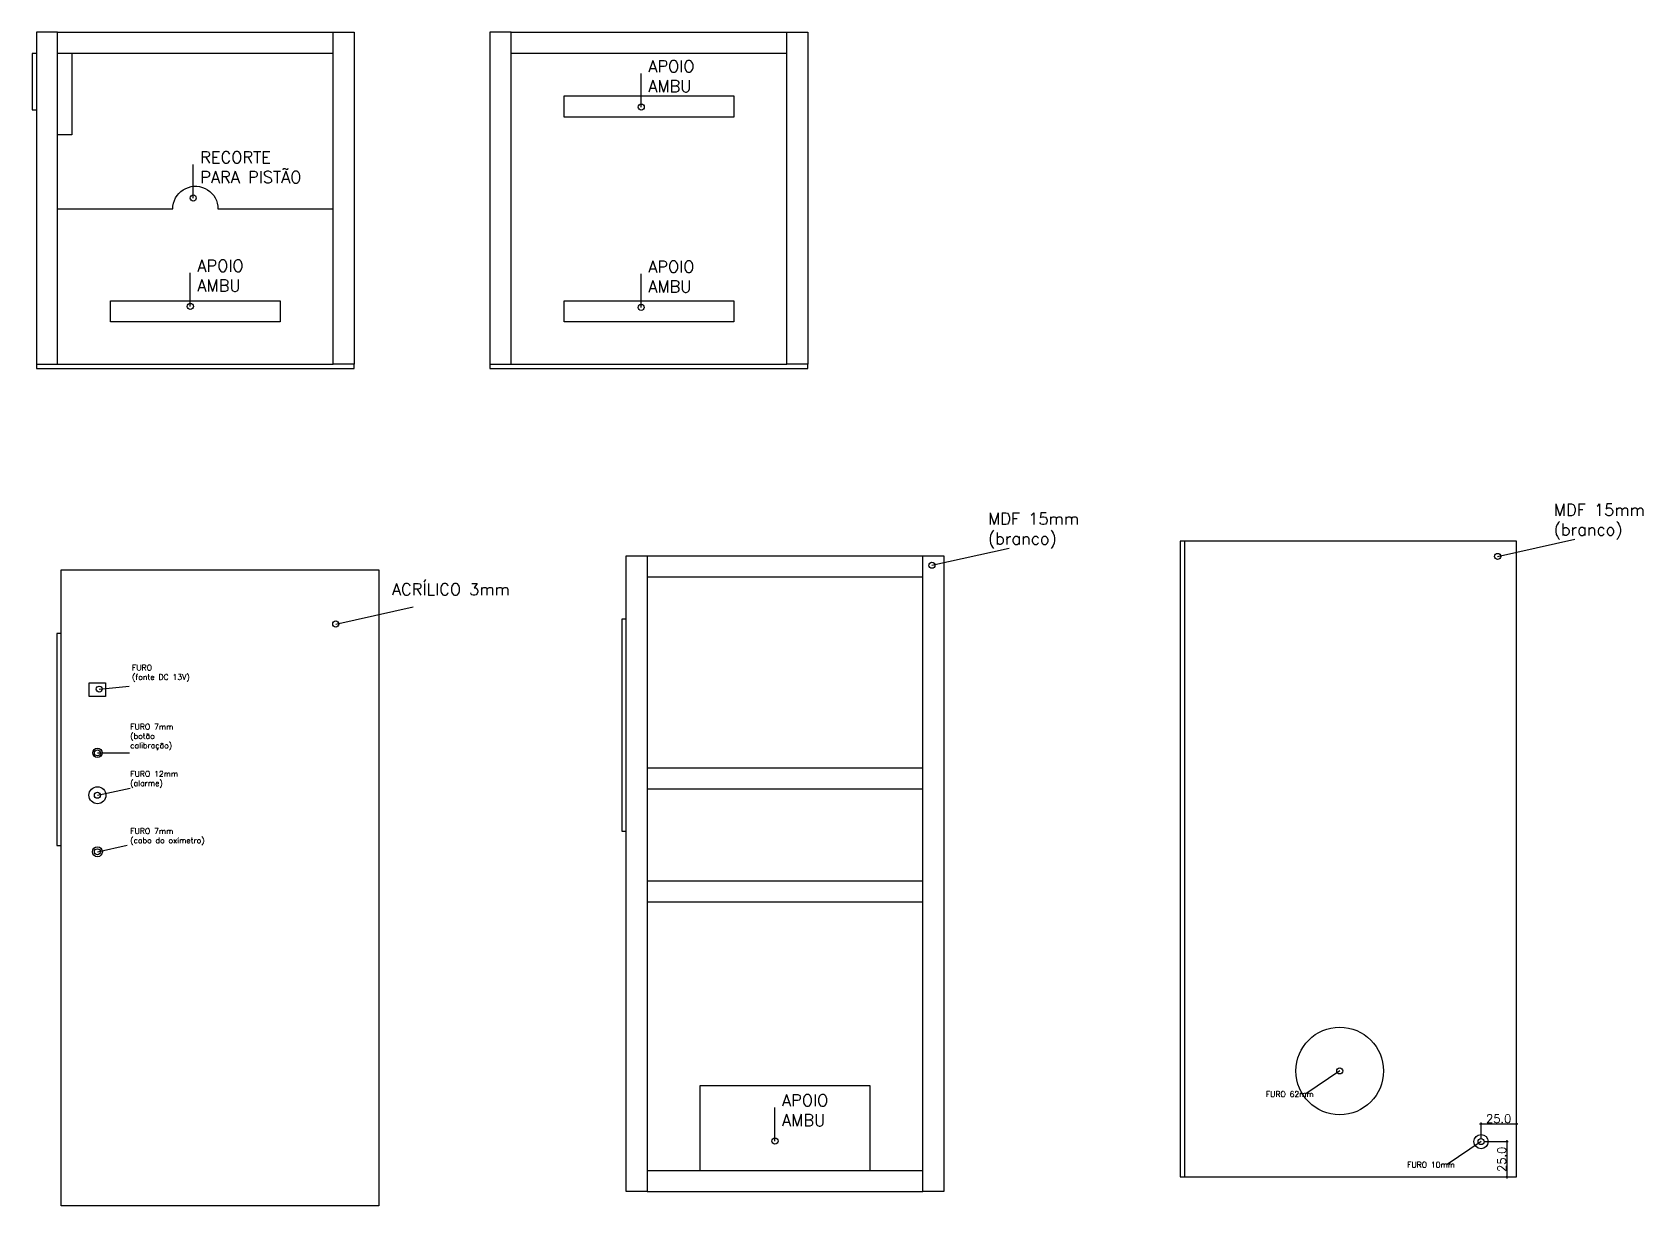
# Model space of a CAD drawing. Header units: millimetres. Extents: x 375 to 6718, y -847 to 3071.
# Drawn here: x 3608 to 4748, y 2202 to 3033 of the extents above; entities that cross this region are included whole.
import ezdxf

# ---------------------------------------------------------------- set-up
doc = ezdxf.new("R2010")
doc.units = ezdxf.units.MM
doc.header["$LTSCALE"] = 10
for name, color, linetype in [('01', 1, 'Continuous'), ('1000-dim1', 1, 'Continuous'), ('2', 2, 'Continuous')]:
    doc.layers.add(name, color=color, linetype=linetype)
doc.layers.add('B-TEXTO02', color=2, linetype='Continuous', lineweight=20)
doc.styles.add('r80', font='romans.shx')
doc.styles.add('SR80-001', font='romans.shx', dxfattribs={"height": 0.2})
doc.dimstyles.new('cadnorma_dim1', dxfattribs={"dimscale": 0, "dimtxt": 6, "dimasz": 1.2, "dimexe": 1, "dimexo": 2.5, "dimgap": 0.6, "dimtad": 1, "dimdec": 1, "dimzin": 4, "dimdsep": 46, "dimtxsty": 'r80', "dimblk": 'ARCHTICK', "dimcen": -1, "dimdle": 1, "dimclrd": 1, "dimclre": 1, "dimclrt": 2, "dimaunit": 1, "dimazin": 0, "dimtfac": 1, "dimtdec": 1, "dimtix": 1, "dimtmove": 2, "dimatfit": 0, "dimfxl": 0, "dimtolj": 1, "dimtzin": 0, "dimarcsym": 0})

# ---------------------------------------------------------------- blocks, each defined once
blk = doc.blocks.new('_ArchTick')
at = {"color": 0, "linetype": 'ByBlock', "const_width": 0.15}
blk.add_lwpolyline([(-0.5, -0.5), (0.5, 0.5)], dxfattribs=at)
blk = doc.blocks.new('*D103')
at = {"layer": '1000-dim1', "color": 1, "lineweight": -2}
for p, q in [((4632.7, 2260.1), (4659.7, 2260.1)), ((4633.7, 2250), (4633.7, 2261.1)), ((4658.7, 2250), (4658.7, 2261.1))]:
    blk.add_line(p, q, dxfattribs=at)
at = {"layer": 'Defpoints', "color": 0}
for p in [(4658.7, 2260.1), (4633.7, 2247.5), (4658.7, 2247.5)]:
    blk.add_point(p, dxfattribs=at)
at = {"layer": '1000-dim1', "color": 1, "lineweight": -2, "xscale": 1.2, "yscale": 1.2, "zscale": 1.2, "rotation": 180}
blk.add_blockref('_ArchTick', (4633.7, 2260.1), dxfattribs=at)
at = {"layer": '1000-dim1', "color": 1, "lineweight": -2, "xscale": 1.2, "yscale": 1.2, "zscale": 1.2}
blk.add_blockref('_ArchTick', (4658.7, 2260.1), dxfattribs=at)
at = {"layer": '1000-dim1', "color": 2, "insert": (4646.2, 2263.7), "char_height": 6, "attachment_point": 5, "style": 'r80'}
blk.add_mtext('\\A1;25.0', dxfattribs=at)
blk = doc.blocks.new('*D104')
at = {"layer": '1000-dim1', "color": 1, "lineweight": -2}
for p, q in [((4636.2, 2247.5), (4653, 2247.5)), ((4652, 2248.5), (4652, 2221.5)), ((4636.2, 2222.5), (4653, 2222.5))]:
    blk.add_line(p, q, dxfattribs=at)
at = {"layer": 'Defpoints', "color": 0}
for p in [(4633.7, 2247.5), (4633.7, 2222.5), (4652, 2222.5)]:
    blk.add_point(p, dxfattribs=at)
at = {"layer": '1000-dim1', "color": 1, "lineweight": -2, "xscale": 1.2, "yscale": 1.2, "zscale": 1.2}
for p, rotation in [((4652, 2247.5), 90), ((4652, 2222.5), 270)]:
    blk.add_blockref('_ArchTick', p, dxfattribs=dict(at, rotation=rotation))
at = {"layer": '1000-dim1', "color": 2, "insert": (4648.4, 2235), "char_height": 6, "attachment_point": 5, "rotation": 90, "style": 'r80'}
blk.add_mtext('\\A1;25.0', dxfattribs=at)

msp = doc.modelspace()

# ---------------------------------------------------------------- linework, layer by layer
at = {"layer": '01'}
for p, q in [((4039.29, 2979.66), (4039.28, 3003.46)), ((3722.17, 2915.27), (3722.17, 2939.07)), ((3720.13, 2838.56), (3720.12, 2862.36)), ((4039.24, 2837.87), (4039.23, 2861.67)), ((4645.47, 2661.68), (4700.15, 2673.75)), ((4245.04, 2655.37), (4299.71, 2667.44)), ((3823.06, 2613.81), (3877.74, 2625.88)), ((3655.63, 2567.74), (3676.89, 2569.86)), ((3654.38, 2522.62), (3677.09, 2522.61)), ((3654.38, 2492.62), (3677.61, 2497.75)), ((3654.38, 2452.62), (3675.48, 2457.27)), ((4533.7, 2297.51), (4509.69, 2281.22)), ((4133.96, 2247.93), (4133.95, 2271.73)), ((4633.7, 2247.51), (4609.69, 2231.22))]:
    msp.add_line(p, q, dxfattribs=at)
for centre in [(4039.29, 2979.66), (3722.17, 2915.27), (3720.13, 2838.56), (4039.24, 2837.87), (4245.04, 2655.37), (4645.47, 2661.68), (3823.06, 2613.81), (3655.63, 2567.74), (3654.38, 2522.62), (3654.38, 2492.62), (3654.38, 2452.62), (4533.7, 2297.51), (4133.96, 2247.93), (4633.7, 2247.51)]:
    msp.add_circle(centre, 2.13, dxfattribs=at)
at = {"layer": '2'}
for p, q in [((3626.21, 3032.59), (3821.21, 3032.59)), ((3947.24, 3032.59), (4142.24, 3032.59)), ((3821.21, 3017.59), (3626.21, 3017.59)), ((4142.24, 3017.59), (3947.24, 3017.59)), ((3626.21, 2797.59), (3821.21, 2797.59)), ((3947.24, 2797.59), (4142.24, 2797.59)), ((4043.57, 2662.12), (4238.57, 2662.12)), ((4043.57, 2647.12), (4238.57, 2647.12)), ((4043.57, 2512.12), (4238.57, 2512.12)), ((4043.57, 2497.12), (4238.57, 2497.12)), ((4043.57, 2432.12), (4238.57, 2432.12)), ((4043.57, 2417.12), (4238.57, 2417.12)), ((4043.57, 2227.12), (4238.57, 2227.12)), ((4043.57, 2212.12), (4238.57, 2212.12))]:
    msp.add_line(p, q, dxfattribs=at)
for points in [[(3611.21, 2797.59), (3626.21, 2797.59), (3626.21, 3032.59), (3611.21, 3032.59)], [(3821.21, 3032.59), (3836.21, 3032.59), (3836.21, 2797.59), (3821.21, 2797.59)], [(3932.24, 2797.59), (3947.24, 2797.59), (3947.24, 3032.59), (3932.24, 3032.59)], [(4142.24, 3032.59), (4157.24, 3032.59), (4157.24, 2797.59), (4142.24, 2797.59)], [(3984.74, 2987.59), (4104.74, 2987.59), (4104.74, 2972.59), (3984.74, 2972.59)], [(3663.71, 2842.59), (3783.71, 2842.59), (3783.71, 2827.59), (3663.71, 2827.59)], [(3984.74, 2842.59), (4104.74, 2842.59), (4104.74, 2827.59), (3984.74, 2827.59)], [(4423.7, 2222.51), (4658.7, 2222.51), (4658.7, 2672.51), (4423.7, 2672.51)], [(4028.57, 2662.12), (4043.57, 2662.12), (4043.57, 2212.12), (4028.57, 2212.12)], [(4238.57, 2662.12), (4253.57, 2662.12), (4253.57, 2212.12), (4238.57, 2212.12)], [(3628.63, 2652.12), (3853.63, 2652.12), (3853.63, 2202.12), (3628.63, 2202.12)], [(3648.63, 2572.12), (3660.13, 2572.12), (3660.13, 2562.62), (3648.63, 2562.62)]]:
    msp.add_lwpolyline(points, close=True, dxfattribs=at)
for points in [[(3611.21, 3017.59), (3608.21, 3017.59), (3608.21, 2977.59), (3611.21, 2977.59)], [(3636.21, 3017.59), (3636.21, 2960.09), (3626.21, 2960.09)], [(3626.21, 2907.59), (3707.71, 2907.59), (3707.84, 2909.59), (3708.22, 2911.57), (3708.84, 2913.48), (3709.69, 2915.3), (3710.77, 2916.99), (3712.05, 2918.54), (3713.51, 2919.92), (3715.14, 2921.1), (3716.9, 2922.07), (3718.77, 2922.8), (3720.72, 2923.3), (3722.71, 2923.56), (3724.72, 2923.56), (3726.71, 2923.3), (3728.66, 2922.8), (3730.53, 2922.07), (3732.29, 2921.1), (3733.91, 2919.92), (3735.38, 2918.54), (3736.66, 2916.99), (3737.73, 2915.3), (3738.59, 2913.48), (3739.21, 2911.57), (3739.59, 2909.59), (3739.71, 2907.59), (3821.21, 2907.59)], [(3611.21, 2797.59), (3611.21, 2794.59), (3836.21, 2794.59), (3836.21, 2797.59)], [(3932.24, 2797.59), (3932.24, 2794.59), (4157.24, 2794.59), (4157.24, 2797.59)], [(4423.7, 2672.51), (4420.7, 2672.51), (4420.7, 2222.51), (4423.7, 2222.51)], [(4028.57, 2617.12), (4025.57, 2617.12), (4025.57, 2467.12), (4028.57, 2467.12)], [(3628.63, 2607.12), (3625.63, 2607.12), (3625.63, 2457.12), (3628.63, 2457.12)], [(4081.07, 2227.12), (4081.07, 2287.12), (4201.07, 2287.12), (4201.07, 2227.12)]]:
    msp.add_lwpolyline(points, dxfattribs=at)
for centre, radius in [((3654.38, 2522.62), 3.25), ((3654.38, 2492.62), 6), ((3654.38, 2452.62), 3.5), ((4533.7, 2297.51), 31), ((4633.7, 2247.51), 5)]:
    msp.add_circle(centre, radius, dxfattribs=at)

# ---------------------------------------------------------------- texts
at = {"layer": 'B-TEXTO02', "attachment_point": 4, "style": 'SR80-001'}
for s, insert, char_height, width in [('\\A1;APOIO \\PAMBU', (4044.25, 3001.43), 8.401, 89.6409), ('\\A1;RECORTE PARA PISTÃO', (3727.14, 2937.04), 8.4008, 89.6409), ('\\A1;APOIO \\PAMBU', (3725.09, 2860.33), 8.401, 89.6409), ('\\A1;APOIO \\PAMBU', (4044.2, 2859.64), 8.401, 89.6409), ('\\A1;MDF 15mm\\P(branco)', (4284.75, 2679.93), 8.4008, 89.6409), ('\\A1;MDF 15mm\\P(branco)', (4685.19, 2686.24), 8.4008, 89.6409), ('\\A1;ACRÍLICO 3mm', (3862.78, 2638.36), 8.4008, 89.6409), ('\\A1;FURO \\P(fonte DC 13V)', (3678.87, 2578.94), 3.9755, 49.1455), ('\\A1;FURO 7mm\\P(botão calibração)', (3677.61, 2533.81), 3.9755, 42.4204), ('\\A1;FURO 12mm\\P(alarme)', (3677.61, 2503.81), 3.9755, 42.4204), ('\\A1;FURO 7mm\\P(cabo do oxímetro)', (3677.61, 2463.32), 3.9755, 68.0141), ('\\A1;APOIO \\PAMBU', (4138.92, 2269.7), 8.401, 89.6409), ('\\A1;FURO 62mm', (4481.33, 2281.12), 3.9755, 42.4204), ('\\A1;FURO 10mm', (4581.33, 2231.12), 3.9755, 42.4204)]:
    msp.add_mtext(s, dxfattribs=dict(at, insert=insert, char_height=char_height, width=width))

# ---------------------------------------------------------------- dimensions: what is measured, and where the dimension line sits
at = {"layer": '1000-dim1'}
dim = msp.add_linear_dim(base=(4658.7, 2260.13), p1=(4633.7, 2247.51), p2=(4658.7, 2247.51), dimstyle='cadnorma_dim1', override={"dimscale": 1}, dxfattribs=at)
dim.commit()
dim.dimension.update_dxf_attribs({"geometry": '*D103', "text_midpoint": (4646.2, 2263.73)})
dim = msp.add_linear_dim(base=(4652.02, 2222.51), p1=(4633.7, 2247.51), p2=(4633.7, 2222.51), angle=90, dimstyle='cadnorma_dim1', override={"dimscale": 1}, dxfattribs=at)
dim.commit()
dim.dimension.update_dxf_attribs({"geometry": '*D104', "text_midpoint": (4648.42, 2235.01)})

doc.saveas('drawing.dxf')
